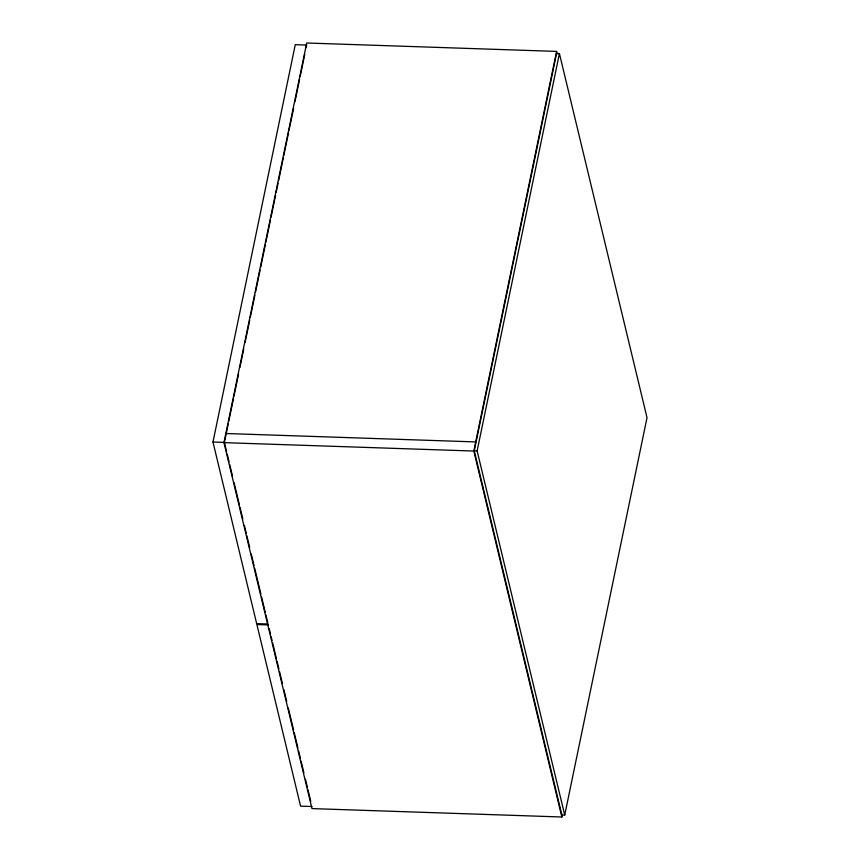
<?xml version="1.0" encoding="UTF-8"?>
<svg xmlns="http://www.w3.org/2000/svg" width="860" height="860" viewBox="0 0 860 860"><rect width="100%" height="100%" fill="white"/><g stroke="black" fill="none" stroke-linecap="round" stroke-linejoin="round"><path stroke-width="1.29" d="M268.094 624.016L256.667 623.629L212.979 442.029L295.27 44.677L306.687 45.053L306.149 47.687M562.397 814.388L561.859 817L311.987 808.593L223.944 442.642L306.708 43L556.581 51.407L557.162 53.847M226.588 451.489L224.406 442.416L228.222 423.991M228.76 421.357L233.393 398.997M233.941 396.363L238.575 373.992M239.929 367.413L243.745 348.999M245.111 342.42L249.744 320.049M250.292 317.415L254.925 295.044M255.463 292.421L260.096 270.051M260.644 267.417L265.278 245.046M265.815 242.423L270.449 220.052M270.997 217.419L275.63 195.048M276.178 192.425L278.081 183.212M278.629 180.578L283.262 158.208M283.8 155.585L288.433 133.214M288.981 130.58L293.615 108.209M294.98 101.63L299.602 79.27M300.151 76.637L304.784 54.266M561.859 817L473.817 451.048L556.581 51.407M474.268 450.823L556.56 53.471L559.419 53.567L647.021 417.68L564.73 815.043L561.87 814.947L474.268 450.823L477.128 450.919L564.73 815.043M477.128 450.919L559.419 53.567M225.836 433.504L475.709 441.922M212.979 442.029L224.406 442.416M223.944 442.642L473.817 451.048M268.309 624.93L256.893 624.543L300.581 806.142L312.008 806.529M227.212 454.091L229.082 461.874M229.706 464.464L232.512 476.139M234.081 482.621L239.381 504.68M240.004 507.271L242.81 518.946M244.38 525.428L246.25 533.211M246.874 535.812L249.679 547.487M251.238 553.969L254.055 565.643M254.678 568.234L260.913 594.185M261.537 596.775L265.288 612.341M265.912 614.932L267.782 622.715M269.245 628.821L270.502 634.013M271.126 636.604L272.061 640.496M272.684 643.087L276.425 658.653M277.049 661.254L278.919 669.037M279.554 671.628L282.36 683.302M283.918 689.784L286.724 701.459M288.283 707.952L293.593 730M294.217 732.591L297.958 748.157M298.581 750.758L300.462 758.541M301.086 761.132L303.892 772.807M305.45 779.289L307.321 787.072M307.944 789.673L310.761 801.348"/></g></svg>
